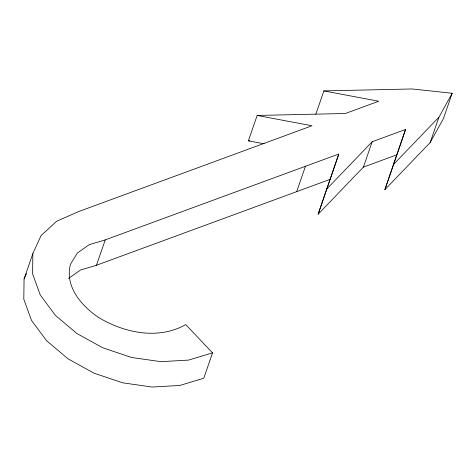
<?xml version="1.0" encoding="UTF-8"?>
<svg xmlns="http://www.w3.org/2000/svg" width="476" height="476" viewBox="0 0 476 476"><rect width="100%" height="100%" fill="white"/><g stroke="black" fill="none" stroke-linecap="round" stroke-linejoin="round"><path stroke-width="0.71" d="M264.245 143.806L248.377 140.819L257.159 115.448L311.988 125.771L78.415 211.653L56.668 221.227L41.091 235.555L32.862 253.559L24.074 278.93L23.8 299.261L31.505 320.396L46.612 340.745L67.991 358.797L94.034 373.19L122.796 382.841L152.118 387.036L179.803 385.459L203.776 378.224L212.558 352.853L185.729 324.608C158.157 340.269 123.504 332.831 97.741 316.945C80.926 305.122 64.724 286.332 70.436 264.323L77.362 253.018L89.315 244.628L105.244 239.892L338.817 154.01L318.129 214.242L363.402 167.112L372.184 141.741L405.552 129.472L384.864 189.704L430.137 142.574L443.412 118.637L452.2 93.266L412.091 88.964L323.894 90.91L315.82 114.222M32.862 253.559L32.588 273.89L40.287 295.025L55.394 315.374L76.773 333.426L102.822 347.819L131.578 357.47L160.9 361.665L188.585 360.088L212.558 352.853M318.129 214.242L338.579 154.694M384.864 189.704L405.552 129.472M68.574 278.389L80.527 269.999L96.461 265.263L105.244 239.892M296.667 191.65L305.449 166.279M430.137 142.574L438.92 117.203L452.2 93.266M24.074 278.93L26.513 273.593M326.911 188.871L372.184 141.741M393.646 164.333L438.92 117.203M96.461 265.263L330.035 179.381M363.402 167.112L396.77 154.843M257.159 115.448L345.356 113.502L378.723 101.233L323.894 90.91M248.377 140.819L249.858 140.783"/></g></svg>
